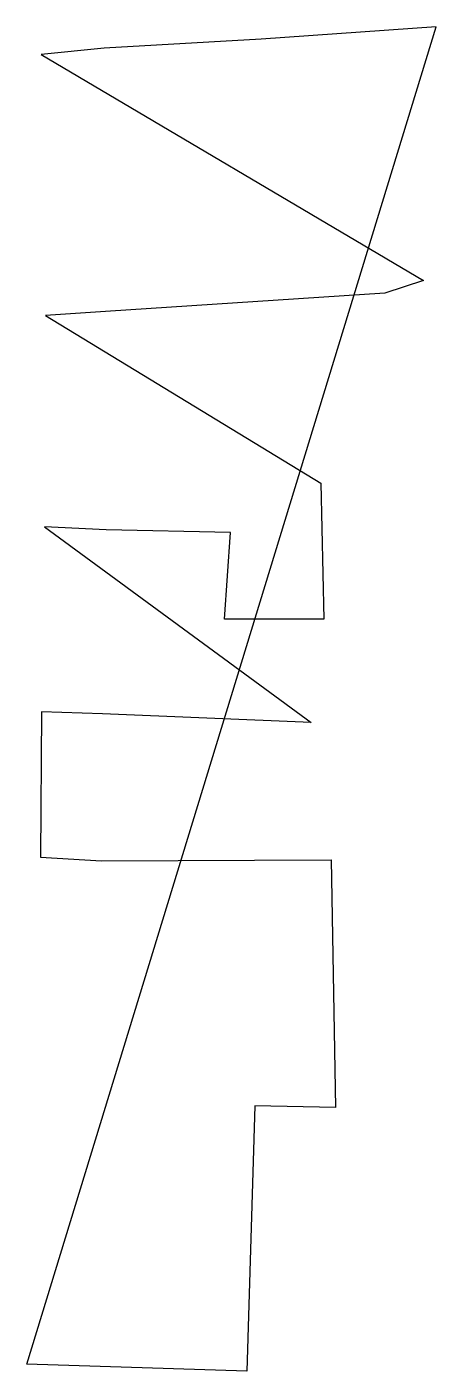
# Model space of a CAD drawing. Header units: millimetres. Extents: x 613505.8 to 613515.7, y 1319480.4 to 1319513.
import ezdxf

# ---------------------------------------------------------------- set-up
doc = ezdxf.new("R2010")
doc.units = ezdxf.units.MM

msp = doc.modelspace()

# ---------------------------------------------------------------- linework, layer by layer
msp.add_lwpolyline([(613515.73, 1319512.962), (613511.491, 1319512.668), (613507.683, 1319512.446), (613506.157, 1319512.293), (613515.422, 1319506.813), (613514.487, 1319506.51), (613507.721, 1319506.061), (613506.266, 1319505.966), (613512.933, 1319501.903), (613513.006, 1319498.604), (613510.601, 1319498.61), (613510.748, 1319500.706), (613507.735, 1319500.775), (613506.24, 1319500.846), (613512.7, 1319496.104), (613507.648, 1319496.313), (613506.168, 1319496.359), (613506.14, 1319492.838), (613507.62, 1319492.75), (613513.19, 1319492.775), (613513.293, 1319486.769), (613511.339, 1319486.812), (613511.146, 1319480.384), (613505.812, 1319480.556)], close=True)

doc.saveas('drawing.dxf')
